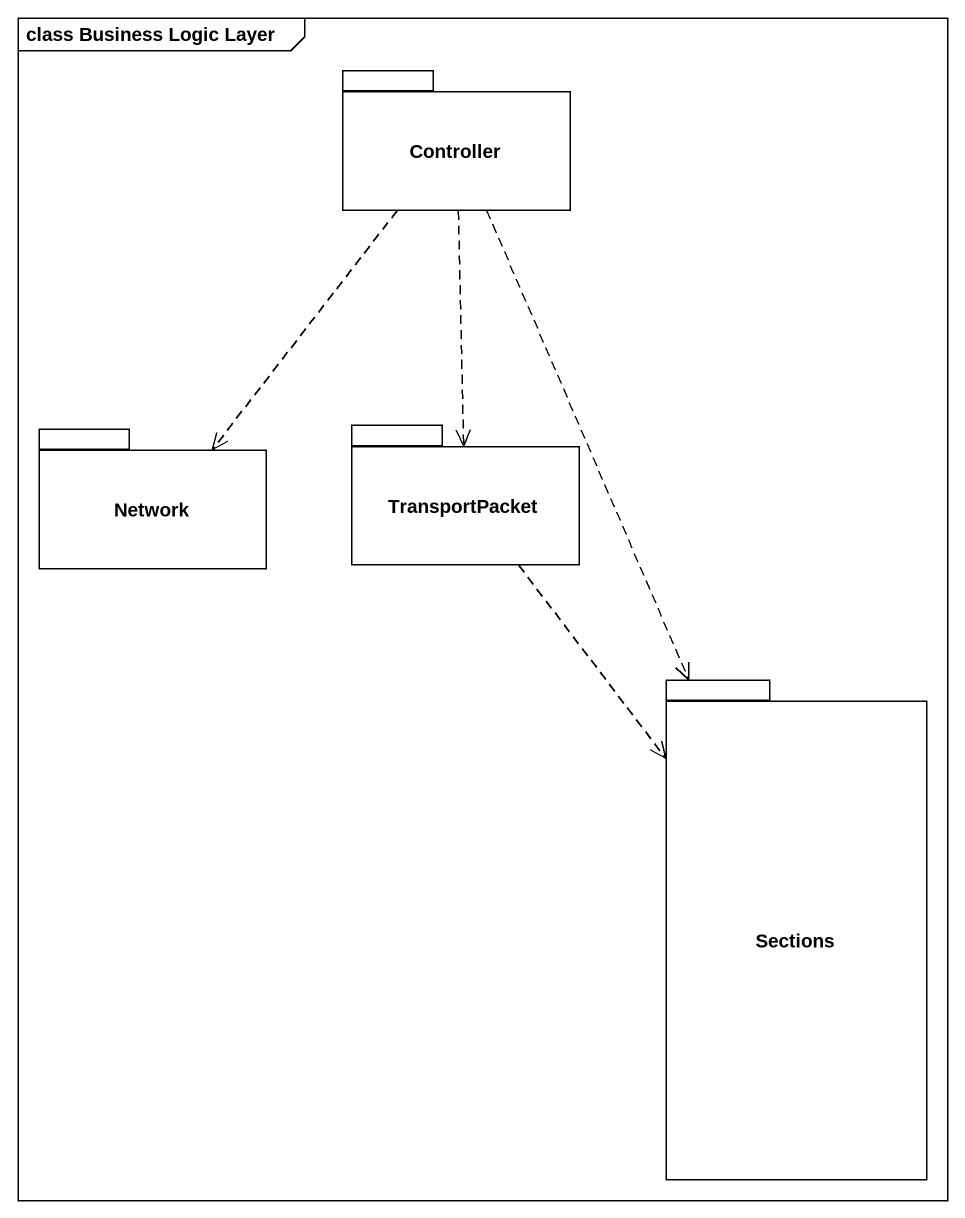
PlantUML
@startuml
mainframe class Business Logic Layer
package Controller {
}
package "Network" as Network_ {
}
package TransportPacket {
}
package Sections {
}
Controller ..> Network_
Controller ..> TransportPacket
Controller ..> Sections
TransportPacket ..> Sections
@enduml
